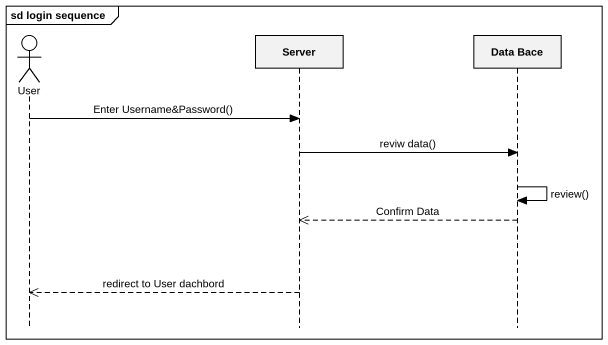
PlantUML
@startuml
mainframe sd login sequence
hide footbox
actor User
participant Server
participant "Data Bace" as Data_Bace

User -> Server : Enter Username&Password()
Server -> Data_Bace : reviw data()
Data_Bace -> Data_Bace : review()
Data_Bace -->> Server : Confirm Data
Server -->> User : redirect to User dachbord
@enduml
